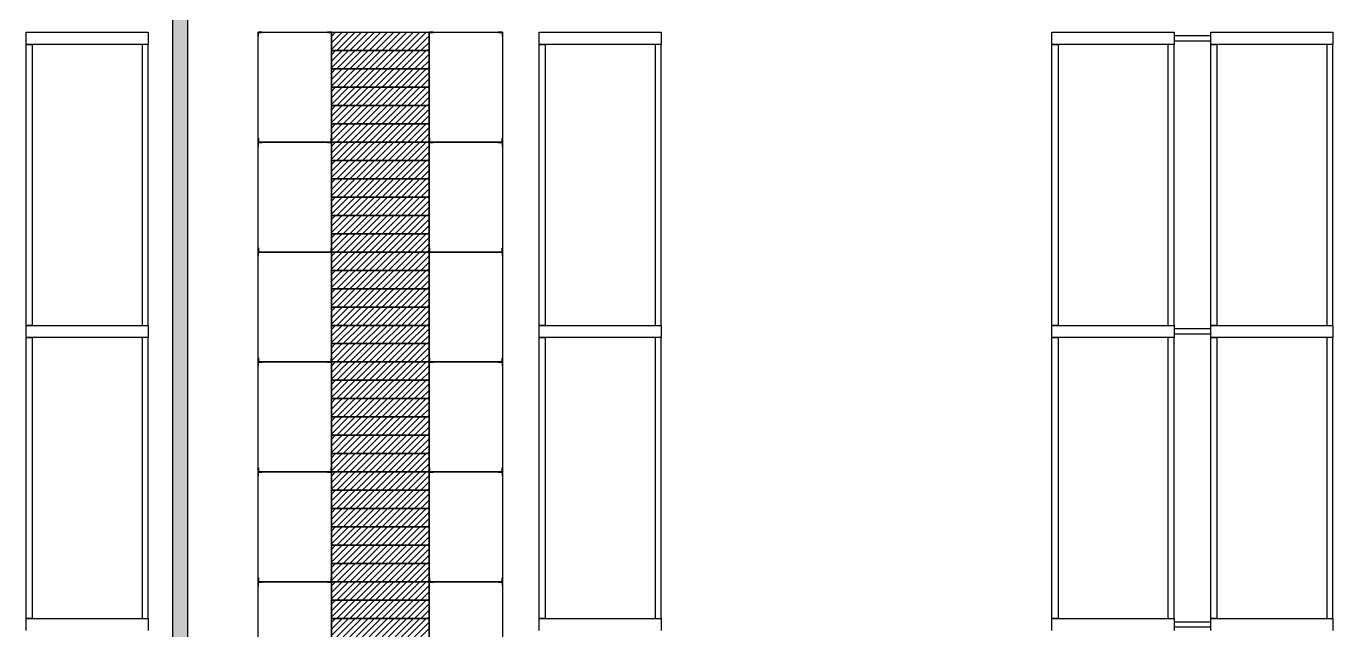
# Model space of a CAD drawing. Header units: millimetres. Extents: x 111.4 to 201.3, y 71.6 to 170.2.
# Drawn here: x 173.66 to 184.36, y 106.83 to 111.77 of the extents above; entities that cross this region are included whole.
import ezdxf

# ---------------------------------------------------------------- set-up
doc = ezdxf.new("R2010")
doc.units = ezdxf.units.MM
doc.layers.add('CIVIL-ARQ', color=8, linetype='Continuous')

msp = doc.modelspace()

# ---------------------------------------------------------------- hatches: boundary and pattern name
at = {"layer": 'CIVIL-ARQ'}
msp.add_hatch(color=256, dxfattribs=at).paths.add_polyline_path([(174.856796, 92.419852), (174.856796, 111.819852), (174.976796, 111.819852), (174.976796, 92.419852)])

# ---------------------------------------------------------------- linework, layer by layer
for p, q in [((174.856796, 92.419852), (174.856796, 111.819852)), ((174.976796, 111.819852), (174.976796, 92.419852)), ((173.656796, 111.619852), (173.656796, 111.719852)), ((173.656796, 111.719852), (174.656796, 111.719852)), ((174.656796, 111.719852), (174.656796, 111.619852)), ((176.156796, 111.569852), (176.156796, 111.719852)), ((176.156796, 111.719852), (176.956796, 111.719852)), ((176.156796, 111.68556), (176.191088, 111.719852)), ((176.156796, 111.632527), (176.244121, 111.719852)), ((176.156796, 111.579494), (176.297154, 111.719852)), ((176.200187, 111.569852), (176.350187, 111.719852)), ((176.25322, 111.569852), (176.40322, 111.719852)), ((176.306253, 111.569852), (176.456253, 111.719852)), ((176.359286, 111.569852), (176.509286, 111.719852)), ((176.412319, 111.569852), (176.562319, 111.719852)), ((176.465352, 111.569852), (176.615352, 111.719852)), ((176.518385, 111.569852), (176.668385, 111.719852)), ((176.571418, 111.569852), (176.721418, 111.719852)), ((176.624451, 111.569852), (176.774451, 111.719852)), ((176.677484, 111.569852), (176.827484, 111.719852)), ((176.730517, 111.569852), (176.880517, 111.719852)), ((176.78355, 111.569852), (176.93355, 111.719852)), ((176.956796, 111.719852), (176.956796, 111.569852)), ((177.856795, 111.619852), (177.856795, 111.719852)), ((177.856795, 111.719852), (178.856795, 111.719852)), ((178.856795, 111.719852), (178.856795, 111.619852)), ((182.056796, 111.619852), (182.056796, 111.719852)), ((182.056796, 111.719852), (183.056796, 111.719852)), ((183.056796, 111.719852), (183.056796, 111.619852)), ((183.356795, 111.619852), (183.356795, 111.719852)), ((183.356795, 111.719852), (184.356795, 111.719852)), ((184.356795, 111.719852), (184.356795, 111.619852)), ((174.656796, 111.619852), (173.656796, 111.619852)), ((173.656796, 109.319852), (173.656796, 111.619852)), ((173.656796, 111.619852), (173.706796, 111.619852)), ((173.706796, 111.619852), (173.706796, 109.319852)), ((174.606796, 111.619852), (174.606796, 109.319852)), ((174.656796, 111.619852), (174.606796, 111.619852)), ((174.656796, 109.319852), (174.656796, 111.619852)), ((176.836583, 111.569852), (176.956796, 111.690065)), ((176.889616, 111.569852), (176.956796, 111.637032)), ((178.856795, 111.619852), (177.856795, 111.619852)), ((177.856795, 109.319852), (177.856795, 111.619852)), ((177.856795, 111.619852), (177.906795, 111.619852)), ((177.906795, 111.619852), (177.906795, 109.319852)), ((178.806795, 111.619852), (178.806795, 109.319852)), ((178.856795, 111.619852), (178.806795, 111.619852)), ((178.856795, 109.319852), (178.856795, 111.619852)), ((183.056796, 111.619852), (182.056796, 111.619852)), ((182.056796, 109.319852), (182.056796, 111.619852)), ((182.056796, 111.619852), (182.106796, 111.619852)), ((182.106796, 111.619852), (182.106796, 109.319852)), ((183.006796, 111.619852), (183.006796, 109.319852)), ((183.056796, 111.619852), (183.006796, 111.619852)), ((183.356796, 111.689852), (183.056796, 111.689852)), ((183.056796, 111.689852), (183.056796, 111.649852)), ((183.056796, 111.649852), (183.356796, 111.649852)), ((183.056796, 109.319852), (183.056796, 111.619852)), ((184.356795, 111.619852), (183.356795, 111.619852)), ((183.356795, 109.319852), (183.356795, 111.619852)), ((183.356795, 111.619852), (183.406795, 111.619852)), ((183.356796, 111.649852), (183.356796, 111.689852)), ((183.406795, 111.619852), (183.406795, 109.319852)), ((184.306795, 111.619852), (184.306795, 109.319852)), ((184.356795, 111.619852), (184.306795, 111.619852)), ((184.356795, 109.319852), (184.356795, 111.619852)), ((176.156796, 111.419852), (176.156796, 111.569852)), ((176.156796, 111.569852), (176.956796, 111.569852)), ((176.156796, 111.53556), (176.191088, 111.569852)), ((176.156796, 111.482527), (176.244121, 111.569852)), ((176.156796, 111.429494), (176.297154, 111.569852)), ((176.956796, 111.569852), (176.156796, 111.569852)), ((176.156796, 111.569852), (176.156796, 111.569852)), ((176.200187, 111.419852), (176.350187, 111.569852)), ((176.25322, 111.419852), (176.40322, 111.569852)), ((176.306253, 111.419852), (176.456253, 111.569852)), ((176.359286, 111.419852), (176.509286, 111.569852)), ((176.412319, 111.419852), (176.562319, 111.569852)), ((176.465352, 111.419852), (176.615352, 111.569852)), ((176.518385, 111.419852), (176.668385, 111.569852)), ((176.571418, 111.419852), (176.721418, 111.569852)), ((176.624451, 111.419852), (176.774451, 111.569852)), ((176.677484, 111.419852), (176.827484, 111.569852)), ((176.730517, 111.419852), (176.880517, 111.569852)), ((176.78355, 111.419852), (176.93355, 111.569852)), ((176.836583, 111.419852), (176.956796, 111.540065)), ((176.942649, 111.569852), (176.956796, 111.583999)), ((176.956796, 111.569852), (176.956796, 111.419852)), ((176.156796, 111.269852), (176.156796, 111.419852)), ((176.156796, 111.419852), (176.956796, 111.419852)), ((176.156796, 111.38556), (176.191088, 111.419852)), ((176.156796, 111.332527), (176.244121, 111.419852)), ((176.156796, 111.279494), (176.297154, 111.419852)), ((176.956796, 111.419852), (176.156796, 111.419852)), ((176.156796, 111.419852), (176.156796, 111.419852)), ((176.200187, 111.269852), (176.350187, 111.419852)), ((176.25322, 111.269852), (176.40322, 111.419852)), ((176.306253, 111.269852), (176.456253, 111.419852)), ((176.359286, 111.269852), (176.509286, 111.419852)), ((176.412319, 111.269852), (176.562319, 111.419852)), ((176.465352, 111.269852), (176.615352, 111.419852)), ((176.518385, 111.269852), (176.668385, 111.419852)), ((176.571418, 111.269852), (176.721418, 111.419852)), ((176.624451, 111.269852), (176.774451, 111.419852)), ((176.677484, 111.269852), (176.827484, 111.419852)), ((176.730517, 111.269852), (176.880517, 111.419852)), ((176.78355, 111.269852), (176.93355, 111.419852)), ((176.836583, 111.269852), (176.956796, 111.390065)), ((176.889616, 111.419852), (176.956796, 111.487032)), ((176.942649, 111.419852), (176.956796, 111.433999)), ((176.956796, 111.419852), (176.956796, 111.269852)), ((176.889616, 111.269852), (176.956796, 111.337032)), ((176.942649, 111.269852), (176.956796, 111.283999)), ((176.156796, 111.119852), (176.156796, 111.269852)), ((176.156796, 111.269852), (176.956796, 111.269852)), ((176.156796, 111.23556), (176.191088, 111.269852)), ((176.156796, 111.182527), (176.244121, 111.269852)), ((176.156796, 111.129494), (176.297154, 111.269852)), ((176.956796, 111.269852), (176.156796, 111.269852)), ((176.156796, 111.269852), (176.156796, 111.269852)), ((176.200187, 111.119852), (176.350187, 111.269852)), ((176.25322, 111.119852), (176.40322, 111.269852)), ((176.306253, 111.119852), (176.456253, 111.269852)), ((176.359286, 111.119852), (176.509286, 111.269852)), ((176.412319, 111.119852), (176.562319, 111.269852)), ((176.465352, 111.119852), (176.615352, 111.269852)), ((176.518385, 111.119852), (176.668385, 111.269852)), ((176.571418, 111.119852), (176.721418, 111.269852)), ((176.624451, 111.119852), (176.774451, 111.269852)), ((176.677484, 111.119852), (176.827484, 111.269852)), ((176.730517, 111.119852), (176.880517, 111.269852)), ((176.78355, 111.119852), (176.93355, 111.269852)), ((176.836583, 111.119852), (176.956796, 111.240065)), ((176.889616, 111.119852), (176.956796, 111.187032)), ((176.956796, 111.269852), (176.956796, 111.119852)), ((176.156796, 110.969852), (176.156796, 111.119852)), ((176.156796, 111.119852), (176.956796, 111.119852)), ((176.156796, 111.08556), (176.191088, 111.119852)), ((176.156796, 111.032527), (176.244121, 111.119852)), ((176.156796, 110.979494), (176.297154, 111.119852)), ((176.956796, 111.119852), (176.156796, 111.119852)), ((176.156796, 111.119852), (176.156796, 111.119852)), ((176.200187, 110.969852), (176.350187, 111.119852)), ((176.25322, 110.969852), (176.40322, 111.119852)), ((176.306253, 110.969852), (176.456253, 111.119852)), ((176.359286, 110.969852), (176.509286, 111.119852)), ((176.412319, 110.969852), (176.562319, 111.119852)), ((176.465352, 110.969852), (176.615352, 111.119852)), ((176.518385, 110.969852), (176.668385, 111.119852)), ((176.571418, 110.969852), (176.721418, 111.119852)), ((176.624451, 110.969852), (176.774451, 111.119852)), ((176.677484, 110.969852), (176.827484, 111.119852)), ((176.730517, 110.969852), (176.880517, 111.119852)), ((176.78355, 110.969852), (176.93355, 111.119852)), ((176.836583, 110.969852), (176.956796, 111.090065)), ((176.942649, 111.119852), (176.956796, 111.133999)), ((176.956796, 111.119852), (176.956796, 110.969852)), ((176.156796, 110.819852), (176.156796, 110.969852)), ((176.156796, 110.969852), (176.956796, 110.969852)), ((176.156796, 110.93556), (176.191088, 110.969852)), ((176.156796, 110.882527), (176.244121, 110.969852)), ((176.156796, 110.829494), (176.297154, 110.969852)), ((176.956796, 110.969852), (176.156796, 110.969852)), ((176.156796, 110.969852), (176.156796, 110.969852)), ((176.200187, 110.819852), (176.350187, 110.969852)), ((176.25322, 110.819852), (176.40322, 110.969852)), ((176.306253, 110.819852), (176.456253, 110.969852)), ((176.359286, 110.819852), (176.509286, 110.969852)), ((176.412319, 110.819852), (176.562319, 110.969852)), ((176.465352, 110.819852), (176.615352, 110.969852)), ((176.518385, 110.819852), (176.668385, 110.969852)), ((176.571418, 110.819852), (176.721418, 110.969852)), ((176.624451, 110.819852), (176.774451, 110.969852)), ((176.677484, 110.819852), (176.827484, 110.969852)), ((176.730517, 110.819852), (176.880517, 110.969852)), ((176.78355, 110.819852), (176.93355, 110.969852)), ((176.889616, 110.969852), (176.956796, 111.037032)), ((176.942649, 110.969852), (176.956796, 110.983999)), ((176.956796, 110.969852), (176.956796, 110.819852)), ((176.836583, 110.819852), (176.956796, 110.940065)), ((176.889616, 110.819852), (176.956796, 110.887032)), ((176.156796, 110.669852), (176.156796, 110.819852)), ((176.156796, 110.819852), (176.956796, 110.819852)), ((176.156796, 110.78556), (176.191088, 110.819852)), ((176.156796, 110.732527), (176.244121, 110.819852)), ((176.156796, 110.679494), (176.297154, 110.819852)), ((176.956796, 110.819852), (176.156796, 110.819852)), ((176.156796, 110.819852), (176.156796, 110.819852)), ((176.200187, 110.669852), (176.350187, 110.819852)), ((176.25322, 110.669852), (176.40322, 110.819852)), ((176.306253, 110.669852), (176.456253, 110.819852)), ((176.359286, 110.669852), (176.509286, 110.819852)), ((176.412319, 110.669852), (176.562319, 110.819852)), ((176.465352, 110.669852), (176.615352, 110.819852)), ((176.518385, 110.669852), (176.668385, 110.819852)), ((176.571418, 110.669852), (176.721418, 110.819852)), ((176.624451, 110.669852), (176.774451, 110.819852)), ((176.677484, 110.669852), (176.827484, 110.819852)), ((176.730517, 110.669852), (176.880517, 110.819852)), ((176.78355, 110.669852), (176.93355, 110.819852)), ((176.836583, 110.669852), (176.956796, 110.790065)), ((176.942649, 110.819852), (176.956796, 110.833999)), ((176.956796, 110.819852), (176.956796, 110.669852)), ((176.156796, 110.519852), (176.156796, 110.669852)), ((176.156796, 110.669852), (176.956796, 110.669852)), ((176.156796, 110.63556), (176.191088, 110.669852)), ((176.156796, 110.582527), (176.244121, 110.669852)), ((176.156796, 110.529494), (176.297154, 110.669852)), ((176.956796, 110.669852), (176.156796, 110.669852)), ((176.156796, 110.669852), (176.156796, 110.669852)), ((176.200187, 110.519852), (176.350187, 110.669852)), ((176.25322, 110.519852), (176.40322, 110.669852)), ((176.306253, 110.519852), (176.456253, 110.669852)), ((176.359286, 110.519852), (176.509286, 110.669852)), ((176.412319, 110.519852), (176.562319, 110.669852)), ((176.465352, 110.519852), (176.615352, 110.669852)), ((176.518385, 110.519852), (176.668385, 110.669852)), ((176.571418, 110.519852), (176.721418, 110.669852)), ((176.624451, 110.519852), (176.774451, 110.669852)), ((176.677484, 110.519852), (176.827484, 110.669852)), ((176.730517, 110.519852), (176.880517, 110.669852)), ((176.78355, 110.519852), (176.93355, 110.669852)), ((176.836583, 110.519852), (176.956796, 110.640065)), ((176.889616, 110.669852), (176.956796, 110.737032)), ((176.942649, 110.669852), (176.956796, 110.683999)), ((176.956796, 110.669852), (176.956796, 110.519852)), ((176.889616, 110.519852), (176.956796, 110.587032)), ((176.942649, 110.519852), (176.956796, 110.533999)), ((176.156796, 110.369852), (176.156796, 110.519852)), ((176.156796, 110.519852), (176.956796, 110.519852)), ((176.156796, 110.48556), (176.191088, 110.519852)), ((176.156796, 110.432527), (176.244121, 110.519852)), ((176.156796, 110.379494), (176.297154, 110.519852)), ((176.956796, 110.519852), (176.156796, 110.519852)), ((176.156796, 110.519852), (176.156796, 110.519852)), ((176.200187, 110.369852), (176.350187, 110.519852)), ((176.25322, 110.369852), (176.40322, 110.519852)), ((176.306253, 110.369852), (176.456253, 110.519852)), ((176.359286, 110.369852), (176.509286, 110.519852)), ((176.412319, 110.369852), (176.562319, 110.519852)), ((176.465352, 110.369852), (176.615352, 110.519852)), ((176.518385, 110.369852), (176.668385, 110.519852)), ((176.571418, 110.369852), (176.721418, 110.519852)), ((176.624451, 110.369852), (176.774451, 110.519852)), ((176.677484, 110.369852), (176.827484, 110.519852)), ((176.730517, 110.369852), (176.880517, 110.519852)), ((176.78355, 110.369852), (176.93355, 110.519852)), ((176.836583, 110.369852), (176.956796, 110.490065)), ((176.889616, 110.369852), (176.956796, 110.437032)), ((176.956796, 110.519852), (176.956796, 110.369852)), ((176.156796, 110.219852), (176.156796, 110.369852)), ((176.156796, 110.369852), (176.956796, 110.369852)), ((176.156796, 110.33556), (176.191088, 110.369852)), ((176.156796, 110.282527), (176.244121, 110.369852)), ((176.156796, 110.229494), (176.297154, 110.369852)), ((176.956796, 110.369852), (176.156796, 110.369852)), ((176.156796, 110.369852), (176.156796, 110.369852)), ((176.200187, 110.219852), (176.350187, 110.369852)), ((176.25322, 110.219852), (176.40322, 110.369852)), ((176.306253, 110.219852), (176.456253, 110.369852)), ((176.359286, 110.219852), (176.509286, 110.369852)), ((176.412319, 110.219852), (176.562319, 110.369852)), ((176.465352, 110.219852), (176.615352, 110.369852)), ((176.518385, 110.219852), (176.668385, 110.369852)), ((176.571418, 110.219852), (176.721418, 110.369852)), ((176.624451, 110.219852), (176.774451, 110.369852)), ((176.677484, 110.219852), (176.827484, 110.369852)), ((176.730517, 110.219852), (176.880517, 110.369852)), ((176.78355, 110.219852), (176.93355, 110.369852)), ((176.836583, 110.219852), (176.956796, 110.340065)), ((176.942649, 110.369852), (176.956796, 110.383999)), ((176.956796, 110.369852), (176.956796, 110.219852)), ((176.156796, 110.069852), (176.156796, 110.219852)), ((176.156796, 110.219852), (176.956796, 110.219852)), ((176.156796, 110.18556), (176.191088, 110.219852)), ((176.156796, 110.132527), (176.244121, 110.219852)), ((176.156796, 110.079494), (176.297154, 110.219852)), ((176.956796, 110.219852), (176.156796, 110.219852)), ((176.156796, 110.219852), (176.156796, 110.219852)), ((176.200187, 110.069852), (176.350187, 110.219852)), ((176.25322, 110.069852), (176.40322, 110.219852)), ((176.306253, 110.069852), (176.456253, 110.219852)), ((176.359286, 110.069852), (176.509286, 110.219852)), ((176.412319, 110.069852), (176.562319, 110.219852)), ((176.465352, 110.069852), (176.615352, 110.219852)), ((176.518385, 110.069852), (176.668385, 110.219852)), ((176.571418, 110.069852), (176.721418, 110.219852)), ((176.624451, 110.069852), (176.774451, 110.219852)), ((176.677484, 110.069852), (176.827484, 110.219852)), ((176.730517, 110.069852), (176.880517, 110.219852)), ((176.78355, 110.069852), (176.93355, 110.219852)), ((176.889616, 110.219852), (176.956796, 110.287032)), ((176.942649, 110.219852), (176.956796, 110.233999)), ((176.956796, 110.219852), (176.956796, 110.069852)), ((176.836583, 110.069852), (176.956796, 110.190065)), ((176.889616, 110.069852), (176.956796, 110.137032)), ((176.156796, 109.919852), (176.156796, 110.069852)), ((176.156796, 110.069852), (176.956796, 110.069852)), ((176.156796, 110.03556), (176.191088, 110.069852)), ((176.156796, 109.982527), (176.244121, 110.069852)), ((176.156796, 109.929494), (176.297154, 110.069852)), ((176.956796, 110.069852), (176.156796, 110.069852)), ((176.156796, 110.069852), (176.156796, 110.069852)), ((176.200187, 109.919852), (176.350187, 110.069852)), ((176.25322, 109.919852), (176.40322, 110.069852)), ((176.306253, 109.919852), (176.456253, 110.069852)), ((176.359286, 109.919852), (176.509286, 110.069852)), ((176.412319, 109.919852), (176.562319, 110.069852)), ((176.465352, 109.919852), (176.615352, 110.069852)), ((176.518385, 109.919852), (176.668385, 110.069852)), ((176.571418, 109.919852), (176.721418, 110.069852)), ((176.624451, 109.919852), (176.774451, 110.069852)), ((176.677484, 109.919852), (176.827484, 110.069852)), ((176.730517, 109.919852), (176.880517, 110.069852)), ((176.78355, 109.919852), (176.93355, 110.069852)), ((176.836583, 109.919852), (176.956796, 110.040065)), ((176.942649, 110.069852), (176.956796, 110.083999)), ((176.956796, 110.069852), (176.956796, 109.919852)), ((176.156796, 109.769852), (176.156796, 109.919852)), ((176.156796, 109.919852), (176.956796, 109.919852)), ((176.156796, 109.88556), (176.191088, 109.919852)), ((176.156796, 109.832527), (176.244121, 109.919852)), ((176.156796, 109.779494), (176.297154, 109.919852)), ((176.956796, 109.919852), (176.156796, 109.919852)), ((176.156796, 109.919852), (176.156796, 109.919852)), ((176.200187, 109.769852), (176.350187, 109.919852)), ((176.25322, 109.769852), (176.40322, 109.919852)), ((176.306253, 109.769852), (176.456253, 109.919852)), ((176.359286, 109.769852), (176.509286, 109.919852)), ((176.412319, 109.769852), (176.562319, 109.919852)), ((176.465352, 109.769852), (176.615352, 109.919852)), ((176.518385, 109.769852), (176.668385, 109.919852)), ((176.571418, 109.769852), (176.721418, 109.919852)), ((176.624451, 109.769852), (176.774451, 109.919852)), ((176.677484, 109.769852), (176.827484, 109.919852)), ((176.730517, 109.769852), (176.880517, 109.919852)), ((176.78355, 109.769852), (176.93355, 109.919852)), ((176.836583, 109.769852), (176.956796, 109.890065)), ((176.889616, 109.919852), (176.956796, 109.987032)), ((176.942649, 109.919852), (176.956796, 109.933999)), ((176.956796, 109.919852), (176.956796, 109.769852)), ((176.889616, 109.769852), (176.956796, 109.837032)), ((176.942649, 109.769852), (176.956796, 109.783999)), ((176.156796, 109.619852), (176.156796, 109.769852)), ((176.156796, 109.769852), (176.956796, 109.769852)), ((176.156796, 109.73556), (176.191088, 109.769852)), ((176.156796, 109.682527), (176.244121, 109.769852)), ((176.156796, 109.629494), (176.297154, 109.769852)), ((176.956796, 109.769852), (176.156796, 109.769852)), ((176.156796, 109.769852), (176.156796, 109.769852)), ((176.200187, 109.619852), (176.350187, 109.769852)), ((176.25322, 109.619852), (176.40322, 109.769852)), ((176.306253, 109.619852), (176.456253, 109.769852)), ((176.359286, 109.619852), (176.509286, 109.769852)), ((176.412319, 109.619852), (176.562319, 109.769852)), ((176.465352, 109.619852), (176.615352, 109.769852)), ((176.518385, 109.619852), (176.668385, 109.769852)), ((176.571418, 109.619852), (176.721418, 109.769852)), ((176.624451, 109.619852), (176.774451, 109.769852)), ((176.677484, 109.619852), (176.827484, 109.769852)), ((176.730517, 109.619852), (176.880517, 109.769852)), ((176.78355, 109.619852), (176.93355, 109.769852)), ((176.836583, 109.619852), (176.956796, 109.740065)), ((176.889616, 109.619852), (176.956796, 109.687032)), ((176.956796, 109.769852), (176.956796, 109.619852)), ((176.156796, 109.469852), (176.156796, 109.619852)), ((176.156796, 109.619852), (176.956796, 109.619852)), ((176.156796, 109.58556), (176.191088, 109.619852)), ((176.156796, 109.532527), (176.244121, 109.619852)), ((176.156796, 109.479494), (176.297154, 109.619852)), ((176.956796, 109.619852), (176.156796, 109.619852)), ((176.156796, 109.619852), (176.156796, 109.619852)), ((176.200187, 109.469852), (176.350187, 109.619852)), ((176.25322, 109.469852), (176.40322, 109.619852)), ((176.306253, 109.469852), (176.456253, 109.619852)), ((176.359286, 109.469852), (176.509286, 109.619852)), ((176.412319, 109.469852), (176.562319, 109.619852)), ((176.465352, 109.469852), (176.615352, 109.619852)), ((176.518385, 109.469852), (176.668385, 109.619852)), ((176.571418, 109.469852), (176.721418, 109.619852)), ((176.624451, 109.469852), (176.774451, 109.619852)), ((176.677484, 109.469852), (176.827484, 109.619852)), ((176.730517, 109.469852), (176.880517, 109.619852)), ((176.78355, 109.469852), (176.93355, 109.619852)), ((176.836583, 109.469852), (176.956796, 109.590065)), ((176.942649, 109.619852), (176.956796, 109.633999)), ((176.956796, 109.619852), (176.956796, 109.469852)), ((176.156796, 109.319852), (176.156796, 109.469852)), ((176.156796, 109.469852), (176.956796, 109.469852)), ((176.156796, 109.43556), (176.191088, 109.469852)), ((176.156796, 109.382527), (176.244121, 109.469852)), ((176.156796, 109.329494), (176.297154, 109.469852)), ((176.956796, 109.469852), (176.156796, 109.469852)), ((176.156796, 109.469852), (176.156796, 109.469852)), ((176.200187, 109.319852), (176.350187, 109.469852)), ((176.25322, 109.319852), (176.40322, 109.469852)), ((176.306253, 109.319852), (176.456253, 109.469852)), ((176.359286, 109.319852), (176.509286, 109.469852)), ((176.412319, 109.319852), (176.562319, 109.469852)), ((176.465352, 109.319852), (176.615352, 109.469852)), ((176.518385, 109.319852), (176.668385, 109.469852)), ((176.571418, 109.319852), (176.721418, 109.469852)), ((176.624451, 109.319852), (176.774451, 109.469852)), ((176.677484, 109.319852), (176.827484, 109.469852)), ((176.730517, 109.319852), (176.880517, 109.469852)), ((176.78355, 109.319852), (176.93355, 109.469852)), ((176.889616, 109.469852), (176.956796, 109.537032)), ((176.942649, 109.469852), (176.956796, 109.483999)), ((176.956796, 109.469852), (176.956796, 109.319852)), ((176.836583, 109.319852), (176.956796, 109.440065)), ((176.889616, 109.319852), (176.956796, 109.387032)), ((173.706796, 109.319852), (173.656796, 109.319852)), ((173.656796, 109.219852), (173.656796, 109.319852)), ((173.656796, 109.319852), (174.656796, 109.319852)), ((174.606796, 109.319852), (174.656796, 109.319852)), ((174.656796, 109.319852), (174.656796, 109.219852)), ((176.156796, 109.169852), (176.156796, 109.319852)), ((176.156796, 109.319852), (176.956796, 109.319852)), ((176.156796, 109.28556), (176.191088, 109.319852)), ((176.156796, 109.232527), (176.244121, 109.319852)), ((176.156796, 109.179494), (176.297154, 109.319852)), ((176.956796, 109.319852), (176.156796, 109.319852)), ((176.156796, 109.319852), (176.156796, 109.319852)), ((176.200187, 109.169852), (176.350187, 109.319852)), ((176.25322, 109.169852), (176.40322, 109.319852)), ((176.306253, 109.169852), (176.456253, 109.319852)), ((176.359286, 109.169852), (176.509286, 109.319852)), ((176.412319, 109.169852), (176.562319, 109.319852)), ((176.465352, 109.169852), (176.615352, 109.319852)), ((176.518385, 109.169852), (176.668385, 109.319852)), ((176.571418, 109.169852), (176.721418, 109.319852)), ((176.624451, 109.169852), (176.774451, 109.319852)), ((176.677484, 109.169852), (176.827484, 109.319852)), ((176.730517, 109.169852), (176.880517, 109.319852)), ((176.78355, 109.169852), (176.93355, 109.319852)), ((176.836583, 109.169852), (176.956796, 109.290065)), ((176.942649, 109.319852), (176.956796, 109.333999)), ((176.956796, 109.319852), (176.956796, 109.169852)), ((177.906795, 109.319852), (177.856795, 109.319852)), ((177.856795, 109.219852), (177.856795, 109.319852)), ((177.856795, 109.319852), (178.856795, 109.319852)), ((178.806795, 109.319852), (178.856795, 109.319852)), ((178.856795, 109.319852), (178.856795, 109.219852)), ((182.106796, 109.319852), (182.056796, 109.319852)), ((182.056796, 109.219852), (182.056796, 109.319852)), ((182.056796, 109.319852), (183.056796, 109.319852)), ((183.006796, 109.319852), (183.056796, 109.319852)), ((183.056796, 109.319852), (183.056796, 109.219852)), ((183.356796, 109.289852), (183.056796, 109.289852)), ((183.056796, 109.289852), (183.056796, 109.249852)), ((183.056796, 109.249852), (183.356796, 109.249852)), ((183.406795, 109.319852), (183.356795, 109.319852)), ((183.356795, 109.219852), (183.356795, 109.319852)), ((183.356795, 109.319852), (184.356795, 109.319852)), ((183.356796, 109.249852), (183.356796, 109.289852)), ((184.306795, 109.319852), (184.356795, 109.319852)), ((184.356795, 109.319852), (184.356795, 109.219852)), ((174.656796, 109.219852), (173.656796, 109.219852)), ((173.656796, 106.919852), (173.656796, 109.219852)), ((173.656796, 109.219852), (173.706796, 109.219852)), ((173.706796, 109.219852), (173.706796, 106.919852)), ((174.606796, 109.219852), (174.606796, 106.919852)), ((174.656796, 109.219852), (174.606796, 109.219852)), ((174.656796, 106.919852), (174.656796, 109.219852)), ((176.156796, 109.019852), (176.156796, 109.169852)), ((176.156796, 109.169852), (176.956796, 109.169852)), ((176.156796, 109.13556), (176.191088, 109.169852)), ((176.156796, 109.082527), (176.244121, 109.169852)), ((176.156796, 109.029494), (176.297154, 109.169852)), ((176.956796, 109.169852), (176.156796, 109.169852)), ((176.156796, 109.169852), (176.156796, 109.169852)), ((176.200187, 109.019852), (176.350187, 109.169852)), ((176.25322, 109.019852), (176.40322, 109.169852)), ((176.306253, 109.019852), (176.456253, 109.169852)), ((176.359286, 109.019852), (176.509286, 109.169852)), ((176.412319, 109.019852), (176.562319, 109.169852)), ((176.465352, 109.019852), (176.615352, 109.169852)), ((176.518385, 109.019852), (176.668385, 109.169852)), ((176.571418, 109.019852), (176.721418, 109.169852)), ((176.624451, 109.019852), (176.774451, 109.169852)), ((176.677484, 109.019852), (176.827484, 109.169852)), ((176.730517, 109.019852), (176.880517, 109.169852)), ((176.78355, 109.019852), (176.93355, 109.169852)), ((176.836583, 109.019852), (176.956796, 109.140065)), ((176.889616, 109.169852), (176.956796, 109.237032)), ((176.942649, 109.169852), (176.956796, 109.183999)), ((176.956796, 109.169852), (176.956796, 109.019852)), ((178.856795, 109.219852), (177.856795, 109.219852)), ((177.856795, 106.919852), (177.856795, 109.219852)), ((177.856795, 109.219852), (177.906795, 109.219852)), ((177.906795, 109.219852), (177.906795, 106.919852)), ((178.806795, 109.219852), (178.806795, 106.919852)), ((178.856795, 109.219852), (178.806795, 109.219852)), ((178.856795, 106.919852), (178.856795, 109.219852)), ((183.056796, 109.219852), (182.056796, 109.219852)), ((182.056796, 106.919852), (182.056796, 109.219852)), ((182.056796, 109.219852), (182.106796, 109.219852)), ((182.106796, 109.219852), (182.106796, 106.919852)), ((183.006796, 109.219852), (183.006796, 106.919852)), ((183.056796, 109.219852), (183.006796, 109.219852)), ((183.056796, 106.919852), (183.056796, 109.219852)), ((184.356795, 109.219852), (183.356795, 109.219852)), ((183.356795, 106.919852), (183.356795, 109.219852)), ((183.356795, 109.219852), (183.406795, 109.219852)), ((183.406795, 109.219852), (183.406795, 106.919852)), ((184.306795, 109.219852), (184.306795, 106.919852)), ((184.356795, 109.219852), (184.306795, 109.219852)), ((184.356795, 106.919852), (184.356795, 109.219852)), ((176.889616, 109.019852), (176.956796, 109.087032)), ((176.942649, 109.019852), (176.956796, 109.033999)), ((176.156796, 108.869852), (176.156796, 109.019852)), ((176.156796, 109.019852), (176.956796, 109.019852)), ((176.156796, 108.98556), (176.191088, 109.019852)), ((176.156796, 108.932527), (176.244121, 109.019852)), ((176.156796, 108.879494), (176.297154, 109.019852)), ((176.956796, 109.019852), (176.156796, 109.019852)), ((176.156796, 109.019852), (176.156796, 109.019852)), ((176.200187, 108.869852), (176.350187, 109.019852)), ((176.25322, 108.869852), (176.40322, 109.019852)), ((176.306253, 108.869852), (176.456253, 109.019852)), ((176.359286, 108.869852), (176.509286, 109.019852)), ((176.412319, 108.869852), (176.562319, 109.019852)), ((176.465352, 108.869852), (176.615352, 109.019852)), ((176.518385, 108.869852), (176.668385, 109.019852)), ((176.571418, 108.869852), (176.721418, 109.019852)), ((176.624451, 108.869852), (176.774451, 109.019852)), ((176.677484, 108.869852), (176.827484, 109.019852)), ((176.730517, 108.869852), (176.880517, 109.019852)), ((176.78355, 108.869852), (176.93355, 109.019852)), ((176.836583, 108.869852), (176.956796, 108.990065)), ((176.889616, 108.869852), (176.956796, 108.937032)), ((176.956796, 109.019852), (176.956796, 108.869852)), ((176.156796, 108.719852), (176.156796, 108.869852)), ((176.156796, 108.869852), (176.956796, 108.869852)), ((176.156796, 108.83556), (176.191088, 108.869852)), ((176.156796, 108.782527), (176.244121, 108.869852)), ((176.156796, 108.729494), (176.297154, 108.869852)), ((176.956796, 108.869852), (176.156796, 108.869852)), ((176.156796, 108.869852), (176.156796, 108.869852)), ((176.200187, 108.719852), (176.350187, 108.869852)), ((176.25322, 108.719852), (176.40322, 108.869852)), ((176.306253, 108.719852), (176.456253, 108.869852)), ((176.359286, 108.719852), (176.509286, 108.869852)), ((176.412319, 108.719852), (176.562319, 108.869852)), ((176.465352, 108.719852), (176.615352, 108.869852)), ((176.518385, 108.719852), (176.668385, 108.869852)), ((176.571418, 108.719852), (176.721418, 108.869852)), ((176.624451, 108.719852), (176.774451, 108.869852)), ((176.677484, 108.719852), (176.827484, 108.869852)), ((176.730517, 108.719852), (176.880517, 108.869852)), ((176.78355, 108.719852), (176.93355, 108.869852)), ((176.836583, 108.719852), (176.956796, 108.840065)), ((176.942649, 108.869852), (176.956796, 108.883999)), ((176.956796, 108.869852), (176.956796, 108.719852)), ((176.156796, 108.569852), (176.156796, 108.719852)), ((176.156796, 108.719852), (176.956796, 108.719852)), ((176.156796, 108.68556), (176.191088, 108.719852)), ((176.156796, 108.632527), (176.244121, 108.719852)), ((176.156796, 108.579494), (176.297154, 108.719852)), ((176.956796, 108.719852), (176.156796, 108.719852)), ((176.156796, 108.719852), (176.156796, 108.719852)), ((176.200187, 108.569852), (176.350187, 108.719852)), ((176.25322, 108.569852), (176.40322, 108.719852)), ((176.306253, 108.569852), (176.456253, 108.719852)), ((176.359286, 108.569852), (176.509286, 108.719852)), ((176.412319, 108.569852), (176.562319, 108.719852)), ((176.465352, 108.569852), (176.615352, 108.719852)), ((176.518385, 108.569852), (176.668385, 108.719852)), ((176.571418, 108.569852), (176.721418, 108.719852)), ((176.624451, 108.569852), (176.774451, 108.719852)), ((176.677484, 108.569852), (176.827484, 108.719852)), ((176.730517, 108.569852), (176.880517, 108.719852)), ((176.78355, 108.569852), (176.93355, 108.719852)), ((176.889616, 108.719852), (176.956796, 108.787032)), ((176.942649, 108.719852), (176.956796, 108.733999)), ((176.956796, 108.719852), (176.956796, 108.569852)), ((176.836583, 108.569852), (176.956796, 108.690065)), ((176.889616, 108.569852), (176.956796, 108.637032)), ((176.156796, 108.419852), (176.156796, 108.569852)), ((176.156796, 108.569852), (176.956796, 108.569852)), ((176.156796, 108.53556), (176.191088, 108.569852)), ((176.156796, 108.482527), (176.244121, 108.569852)), ((176.156796, 108.429494), (176.297154, 108.569852)), ((176.956796, 108.569852), (176.156796, 108.569852)), ((176.156796, 108.569852), (176.156796, 108.569852)), ((176.200187, 108.419852), (176.350187, 108.569852)), ((176.25322, 108.419852), (176.40322, 108.569852)), ((176.306253, 108.419852), (176.456253, 108.569852)), ((176.359286, 108.419852), (176.509286, 108.569852)), ((176.412319, 108.419852), (176.562319, 108.569852)), ((176.465352, 108.419852), (176.615352, 108.569852)), ((176.518385, 108.419852), (176.668385, 108.569852)), ((176.571418, 108.419852), (176.721418, 108.569852)), ((176.624451, 108.419852), (176.774451, 108.569852)), ((176.677484, 108.419852), (176.827484, 108.569852)), ((176.730517, 108.419852), (176.880517, 108.569852)), ((176.78355, 108.419852), (176.93355, 108.569852)), ((176.836583, 108.419852), (176.956796, 108.540065)), ((176.942649, 108.569852), (176.956796, 108.583999)), ((176.956796, 108.569852), (176.956796, 108.419852)), ((176.156796, 108.269852), (176.156796, 108.419852)), ((176.156796, 108.419852), (176.956796, 108.419852)), ((176.156796, 108.38556), (176.191088, 108.419852)), ((176.156796, 108.332527), (176.244121, 108.419852)), ((176.156796, 108.279494), (176.297154, 108.419852)), ((176.956796, 108.419852), (176.156796, 108.419852)), ((176.156796, 108.419852), (176.156796, 108.419852)), ((176.200187, 108.269852), (176.350187, 108.419852)), ((176.25322, 108.269852), (176.40322, 108.419852)), ((176.306253, 108.269852), (176.456253, 108.419852)), ((176.359286, 108.269852), (176.509286, 108.419852)), ((176.412319, 108.269852), (176.562319, 108.419852)), ((176.465352, 108.269852), (176.615352, 108.419852)), ((176.518385, 108.269852), (176.668385, 108.419852)), ((176.571418, 108.269852), (176.721418, 108.419852)), ((176.624451, 108.269852), (176.774451, 108.419852)), ((176.677484, 108.269852), (176.827484, 108.419852)), ((176.730517, 108.269852), (176.880517, 108.419852)), ((176.78355, 108.269852), (176.93355, 108.419852)), ((176.889616, 108.419852), (176.956796, 108.487032)), ((176.942649, 108.419852), (176.956796, 108.433999)), ((176.956796, 108.419852), (176.956796, 108.269852)), ((176.836583, 108.269852), (176.956796, 108.390065)), ((176.889616, 108.269852), (176.956796, 108.337032)), ((176.942649, 108.269852), (176.956796, 108.283999)), ((176.156796, 108.119852), (176.156796, 108.269852)), ((176.156796, 108.269852), (176.956796, 108.269852)), ((176.156796, 108.23556), (176.191088, 108.269852)), ((176.156796, 108.182527), (176.244121, 108.269852)), ((176.156796, 108.129494), (176.297154, 108.269852)), ((176.956796, 108.269852), (176.156796, 108.269852)), ((176.156796, 108.269852), (176.156796, 108.269852)), ((176.200187, 108.119852), (176.350187, 108.269852)), ((176.25322, 108.119852), (176.40322, 108.269852)), ((176.306253, 108.119852), (176.456253, 108.269852)), ((176.359286, 108.119852), (176.509286, 108.269852)), ((176.412319, 108.119852), (176.562319, 108.269852)), ((176.465352, 108.119852), (176.615352, 108.269852)), ((176.518385, 108.119852), (176.668385, 108.269852)), ((176.571418, 108.119852), (176.721418, 108.269852)), ((176.624451, 108.119852), (176.774451, 108.269852)), ((176.677484, 108.119852), (176.827484, 108.269852)), ((176.730517, 108.119852), (176.880517, 108.269852)), ((176.78355, 108.119852), (176.93355, 108.269852)), ((176.836583, 108.119852), (176.956796, 108.240065)), ((176.889616, 108.119852), (176.956796, 108.187032)), ((176.956796, 108.269852), (176.956796, 108.119852)), ((176.956796, 108.119852), (176.156796, 108.119852)), ((176.156796, 108.119852), (176.156796, 108.119852)), ((176.156796, 107.969852), (176.156796, 108.119852)), ((176.156796, 108.119852), (176.956796, 108.119852)), ((176.156796, 108.08556), (176.191088, 108.119852)), ((176.156796, 108.032527), (176.244121, 108.119852)), ((176.156796, 107.979494), (176.297154, 108.119852)), ((176.200187, 107.969852), (176.350187, 108.119852)), ((176.25322, 107.969852), (176.40322, 108.119852)), ((176.306253, 107.969852), (176.456253, 108.119852)), ((176.359286, 107.969852), (176.509286, 108.119852)), ((176.412319, 107.969852), (176.562319, 108.119852)), ((176.465352, 107.969852), (176.615352, 108.119852)), ((176.518385, 107.969852), (176.668385, 108.119852)), ((176.571418, 107.969852), (176.721418, 108.119852)), ((176.624451, 107.969852), (176.774451, 108.119852)), ((176.677484, 107.969852), (176.827484, 108.119852)), ((176.730517, 107.969852), (176.880517, 108.119852)), ((176.78355, 107.969852), (176.93355, 108.119852)), ((176.836583, 107.969852), (176.956796, 108.090065)), ((176.942649, 108.119852), (176.956796, 108.133999)), ((176.956796, 108.119852), (176.956796, 107.969852)), ((176.156796, 107.819852), (176.156796, 107.969852)), ((176.156796, 107.969852), (176.956796, 107.969852)), ((176.156796, 107.93556), (176.191088, 107.969852)), ((176.156796, 107.882527), (176.244121, 107.969852)), ((176.156796, 107.829494), (176.297154, 107.969852)), ((176.956796, 107.969852), (176.156796, 107.969852)), ((176.156796, 107.969852), (176.156796, 107.969852)), ((176.200187, 107.819852), (176.350187, 107.969852)), ((176.25322, 107.819852), (176.40322, 107.969852)), ((176.306253, 107.819852), (176.456253, 107.969852)), ((176.359286, 107.819852), (176.509286, 107.969852)), ((176.412319, 107.819852), (176.562319, 107.969852)), ((176.465352, 107.819852), (176.615352, 107.969852)), ((176.518385, 107.819852), (176.668385, 107.969852)), ((176.571418, 107.819852), (176.721418, 107.969852)), ((176.624451, 107.819852), (176.774451, 107.969852)), ((176.677484, 107.819852), (176.827484, 107.969852)), ((176.730517, 107.819852), (176.880517, 107.969852)), ((176.78355, 107.819852), (176.93355, 107.969852)), ((176.889616, 107.969852), (176.956796, 108.037032)), ((176.942649, 107.969852), (176.956796, 107.983999)), ((176.956796, 107.969852), (176.956796, 107.819852)), ((176.836583, 107.819852), (176.956796, 107.940065)), ((176.889616, 107.819852), (176.956796, 107.887032)), ((176.156796, 107.669852), (176.156796, 107.819852)), ((176.156796, 107.819852), (176.956796, 107.819852)), ((176.156796, 107.78556), (176.191088, 107.819852)), ((176.156796, 107.732527), (176.244121, 107.819852)), ((176.156796, 107.679494), (176.297154, 107.819852)), ((176.956796, 107.819852), (176.156796, 107.819852)), ((176.156796, 107.819852), (176.156796, 107.819852)), ((176.200187, 107.669852), (176.350187, 107.819852)), ((176.25322, 107.669852), (176.40322, 107.819852)), ((176.306253, 107.669852), (176.456253, 107.819852)), ((176.359286, 107.669852), (176.509286, 107.819852)), ((176.412319, 107.669852), (176.562319, 107.819852)), ((176.465352, 107.669852), (176.615352, 107.819852)), ((176.518385, 107.669852), (176.668385, 107.819852)), ((176.571418, 107.669852), (176.721418, 107.819852)), ((176.624451, 107.669852), (176.774451, 107.819852)), ((176.677484, 107.669852), (176.827484, 107.819852)), ((176.730517, 107.669852), (176.880517, 107.819852)), ((176.78355, 107.669852), (176.93355, 107.819852)), ((176.836583, 107.669852), (176.956796, 107.790065)), ((176.942649, 107.819852), (176.956796, 107.833999)), ((176.956796, 107.819852), (176.956796, 107.669852)), ((176.156796, 107.519852), (176.156796, 107.669852)), ((176.156796, 107.669852), (176.956796, 107.669852)), ((176.156796, 107.63556), (176.191088, 107.669852)), ((176.156796, 107.582527), (176.244121, 107.669852)), ((176.156796, 107.529494), (176.297154, 107.669852)), ((176.956796, 107.669852), (176.156796, 107.669852)), ((176.156796, 107.669852), (176.156796, 107.669852)), ((176.200187, 107.519852), (176.350187, 107.669852)), ((176.25322, 107.519852), (176.40322, 107.669852)), ((176.306253, 107.519852), (176.456253, 107.669852)), ((176.359286, 107.519852), (176.509286, 107.669852)), ((176.412319, 107.519852), (176.562319, 107.669852)), ((176.465352, 107.519852), (176.615352, 107.669852)), ((176.518385, 107.519852), (176.668385, 107.669852)), ((176.571418, 107.519852), (176.721418, 107.669852)), ((176.624451, 107.519852), (176.774451, 107.669852)), ((176.677484, 107.519852), (176.827484, 107.669852)), ((176.730517, 107.519852), (176.880517, 107.669852)), ((176.78355, 107.519852), (176.93355, 107.669852)), ((176.889616, 107.669852), (176.956796, 107.737032)), ((176.942649, 107.669852), (176.956796, 107.683999)), ((176.956796, 107.669852), (176.956796, 107.519852)), ((176.836583, 107.519852), (176.956796, 107.640065)), ((176.889616, 107.519852), (176.956796, 107.587032)), ((176.156796, 107.369852), (176.156796, 107.519852)), ((176.156796, 107.519852), (176.956796, 107.519852)), ((176.156796, 107.48556), (176.191088, 107.519852)), ((176.156796, 107.432527), (176.244121, 107.519852)), ((176.156796, 107.379494), (176.297154, 107.519852)), ((176.956796, 107.519852), (176.156796, 107.519852)), ((176.156796, 107.519852), (176.156796, 107.519852)), ((176.200187, 107.369852), (176.350187, 107.519852)), ((176.25322, 107.369852), (176.40322, 107.519852)), ((176.306253, 107.369852), (176.456253, 107.519852)), ((176.359286, 107.369852), (176.509286, 107.519852)), ((176.412319, 107.369852), (176.562319, 107.519852)), ((176.465352, 107.369852), (176.615352, 107.519852)), ((176.518385, 107.369852), (176.668385, 107.519852)), ((176.571418, 107.369852), (176.721418, 107.519852)), ((176.624451, 107.369852), (176.774451, 107.519852)), ((176.677484, 107.369852), (176.827484, 107.519852)), ((176.730517, 107.369852), (176.880517, 107.519852)), ((176.78355, 107.369852), (176.93355, 107.519852)), ((176.836583, 107.369852), (176.956796, 107.490065)), ((176.889616, 107.369852), (176.956796, 107.437032)), ((176.942649, 107.519852), (176.956796, 107.533999)), ((176.956796, 107.519852), (176.956796, 107.369852)), ((176.156796, 107.219852), (176.156796, 107.369852)), ((176.156796, 107.369852), (176.956796, 107.369852)), ((176.156796, 107.33556), (176.191088, 107.369852)), ((176.156796, 107.282527), (176.244121, 107.369852)), ((176.156796, 107.229494), (176.297154, 107.369852)), ((176.956796, 107.369852), (176.156796, 107.369852)), ((176.156796, 107.369852), (176.156796, 107.369852)), ((176.200187, 107.219852), (176.350187, 107.369852)), ((176.25322, 107.219852), (176.40322, 107.369852)), ((176.306253, 107.219852), (176.456253, 107.369852)), ((176.359286, 107.219852), (176.509286, 107.369852)), ((176.412319, 107.219852), (176.562319, 107.369852)), ((176.465352, 107.219852), (176.615352, 107.369852)), ((176.518385, 107.219852), (176.668385, 107.369852)), ((176.571418, 107.219852), (176.721418, 107.369852)), ((176.624451, 107.219852), (176.774451, 107.369852)), ((176.677484, 107.219852), (176.827484, 107.369852)), ((176.730517, 107.219852), (176.880517, 107.369852)), ((176.78355, 107.219852), (176.93355, 107.369852)), ((176.836583, 107.219852), (176.956796, 107.340065)), ((176.942649, 107.369852), (176.956796, 107.383999)), ((176.956796, 107.369852), (176.956796, 107.219852)), ((176.956796, 107.219852), (176.156796, 107.219852)), ((176.156796, 107.219852), (176.156796, 107.219852)), ((176.156796, 107.069852), (176.156796, 107.219852)), ((176.156796, 107.219852), (176.956796, 107.219852)), ((176.156796, 107.18556), (176.191088, 107.219852)), ((176.156796, 107.132527), (176.244121, 107.219852)), ((176.156796, 107.079494), (176.297154, 107.219852)), ((176.200187, 107.069852), (176.350187, 107.219852)), ((176.25322, 107.069852), (176.40322, 107.219852)), ((176.306253, 107.069852), (176.456253, 107.219852)), ((176.359286, 107.069852), (176.509286, 107.219852)), ((176.412319, 107.069852), (176.562319, 107.219852)), ((176.465352, 107.069852), (176.615352, 107.219852)), ((176.518385, 107.069852), (176.668385, 107.219852)), ((176.571418, 107.069852), (176.721418, 107.219852)), ((176.624451, 107.069852), (176.774451, 107.219852)), ((176.677484, 107.069852), (176.827484, 107.219852)), ((176.730517, 107.069852), (176.880517, 107.219852)), ((176.78355, 107.069852), (176.93355, 107.219852)), ((176.889616, 107.219852), (176.956796, 107.287032)), ((176.942649, 107.219852), (176.956796, 107.233999)), ((176.956796, 107.219852), (176.956796, 107.069852)), ((176.836583, 107.069852), (176.956796, 107.190065)), ((176.889616, 107.069852), (176.956796, 107.137032)), ((176.156796, 106.919852), (176.156796, 107.069852)), ((176.156796, 107.069852), (176.956796, 107.069852)), ((176.156796, 107.03556), (176.191088, 107.069852)), ((176.156796, 106.982527), (176.244121, 107.069852)), ((176.156796, 106.929494), (176.297154, 107.069852)), ((176.956796, 107.069852), (176.156796, 107.069852)), ((176.156796, 107.069852), (176.156796, 107.069852)), ((176.200187, 106.919852), (176.350187, 107.069852)), ((176.25322, 106.919852), (176.40322, 107.069852)), ((176.306253, 106.919852), (176.456253, 107.069852)), ((176.359286, 106.919852), (176.509286, 107.069852)), ((176.412319, 106.919852), (176.562319, 107.069852)), ((176.465352, 106.919852), (176.615352, 107.069852)), ((176.518385, 106.919852), (176.668385, 107.069852)), ((176.571418, 106.919852), (176.721418, 107.069852)), ((176.624451, 106.919852), (176.774451, 107.069852)), ((176.677484, 106.919852), (176.827484, 107.069852)), ((176.730517, 106.919852), (176.880517, 107.069852)), ((176.78355, 106.919852), (176.93355, 107.069852)), ((176.836583, 106.919852), (176.956796, 107.040065)), ((176.942649, 107.069852), (176.956796, 107.083999)), ((176.956796, 107.069852), (176.956796, 106.919852)), ((173.706796, 106.919852), (173.656796, 106.919852)), ((173.656796, 106.819852), (173.656796, 106.919852)), ((173.656796, 106.919852), (174.656796, 106.919852)), ((174.606796, 106.919852), (174.656796, 106.919852)), ((174.656796, 106.919852), (174.656796, 106.819852)), ((176.156796, 106.769852), (176.156796, 106.919852)), ((176.156796, 106.919852), (176.956796, 106.919852)), ((176.156796, 106.88556), (176.191088, 106.919852)), ((176.156796, 106.832527), (176.244121, 106.919852)), ((176.156796, 106.779494), (176.297154, 106.919852)), ((176.956796, 106.919852), (176.156796, 106.919852)), ((176.156796, 106.919852), (176.156796, 106.919852)), ((176.200187, 106.769852), (176.350187, 106.919852)), ((176.25322, 106.769852), (176.40322, 106.919852)), ((176.306253, 106.769852), (176.456253, 106.919852)), ((176.359286, 106.769852), (176.509286, 106.919852)), ((176.412319, 106.769852), (176.562319, 106.919852)), ((176.465352, 106.769852), (176.615352, 106.919852)), ((176.518385, 106.769852), (176.668385, 106.919852)), ((176.571418, 106.769852), (176.721418, 106.919852)), ((176.624451, 106.769852), (176.774451, 106.919852)), ((176.677484, 106.769852), (176.827484, 106.919852)), ((176.730517, 106.769852), (176.880517, 106.919852)), ((176.78355, 106.769852), (176.93355, 106.919852)), ((176.889616, 106.919852), (176.956796, 106.987032)), ((176.942649, 106.919852), (176.956796, 106.933999)), ((176.956796, 106.919852), (176.956796, 106.769852)), ((177.906795, 106.919852), (177.856795, 106.919852)), ((177.856795, 106.819852), (177.856795, 106.919852)), ((177.856795, 106.919852), (178.856795, 106.919852)), ((178.806795, 106.919852), (178.856795, 106.919852)), ((178.856795, 106.919852), (178.856795, 106.819852)), ((182.106796, 106.919852), (182.056796, 106.919852)), ((182.056796, 106.819852), (182.056796, 106.919852)), ((182.056796, 106.919852), (183.056796, 106.919852)), ((183.006796, 106.919852), (183.056796, 106.919852)), ((183.056796, 106.919852), (183.056796, 106.819852)), ((183.406795, 106.919852), (183.356795, 106.919852)), ((183.356795, 106.819852), (183.356795, 106.919852)), ((183.356795, 106.919852), (184.356795, 106.919852)), ((184.306795, 106.919852), (184.356795, 106.919852)), ((184.356795, 106.919852), (184.356795, 106.819852)), ((176.836583, 106.769852), (176.956796, 106.890065)), ((176.889616, 106.769852), (176.956796, 106.837032)), ((183.356796, 106.889852), (183.056796, 106.889852)), ((183.056796, 106.889852), (183.056796, 106.849852)), ((183.056796, 106.849852), (183.356796, 106.849852)), ((183.356796, 106.849852), (183.356796, 106.889852))]:
    msp.add_line(p, q, dxfattribs=at)
for points in [[(176.156796, 111.719852), (176.156796, 110.819852), (175.556796, 110.819852), (175.556796, 111.719852), (176.156796, 111.719852)], [(175.556796, 111.719852), (175.556796, 111.686352), (175.558796, 111.686352), (175.558796, 111.717852), (175.589296, 111.717852), (175.589296, 111.719852), (175.556796, 111.719852)], [(176.156796, 111.719852), (176.123296, 111.719852), (176.123296, 111.717852), (176.154796, 111.717852), (176.154796, 111.687352), (176.156796, 111.687352), (176.156796, 111.719852)], [(177.556796, 111.719852), (177.556796, 110.819852), (176.956796, 110.819852), (176.956796, 111.719852), (177.556796, 111.719852)], [(176.956796, 111.719852), (176.956796, 111.686352), (176.958796, 111.686352), (176.958796, 111.717852), (176.989296, 111.717852), (176.989296, 111.719852), (176.956796, 111.719852)], [(177.556796, 111.719852), (177.523296, 111.719852), (177.523296, 111.717852), (177.554796, 111.717852), (177.554796, 111.687352), (177.556796, 111.687352), (177.556796, 111.719852)], [(175.556796, 110.819852), (175.556796, 110.853352), (175.558796, 110.853352), (175.558796, 110.821852), (175.589296, 110.821852), (175.589296, 110.819852), (175.556796, 110.819852)], [(176.156796, 110.819852), (176.123296, 110.819852), (176.123296, 110.821852), (176.154796, 110.821852), (176.154796, 110.852352), (176.156796, 110.852352), (176.156796, 110.819852)], [(176.956796, 110.819852), (176.956796, 110.853352), (176.958796, 110.853352), (176.958796, 110.821852), (176.989296, 110.821852), (176.989296, 110.819852), (176.956796, 110.819852)], [(177.556796, 110.819852), (177.523296, 110.819852), (177.523296, 110.821852), (177.554796, 110.821852), (177.554796, 110.852352), (177.556796, 110.852352), (177.556796, 110.819852)], [(176.156796, 110.819852), (176.156796, 109.919852), (175.556796, 109.919852), (175.556796, 110.819852), (176.156796, 110.819852)], [(175.556796, 110.819852), (175.556796, 110.786352), (175.558796, 110.786352), (175.558796, 110.817852), (175.589296, 110.817852), (175.589296, 110.819852), (175.556796, 110.819852)], [(176.156796, 110.819852), (176.123296, 110.819852), (176.123296, 110.817852), (176.154796, 110.817852), (176.154796, 110.787352), (176.156796, 110.787352), (176.156796, 110.819852)], [(177.556796, 110.819852), (177.556796, 109.919852), (176.956796, 109.919852), (176.956796, 110.819852), (177.556796, 110.819852)], [(176.956796, 110.819852), (176.956796, 110.786352), (176.958796, 110.786352), (176.958796, 110.817852), (176.989296, 110.817852), (176.989296, 110.819852), (176.956796, 110.819852)], [(177.556796, 110.819852), (177.523296, 110.819852), (177.523296, 110.817852), (177.554796, 110.817852), (177.554796, 110.787352), (177.556796, 110.787352), (177.556796, 110.819852)], [(175.556796, 109.919852), (175.556796, 109.953352), (175.558796, 109.953352), (175.558796, 109.921852), (175.589296, 109.921852), (175.589296, 109.919852), (175.556796, 109.919852)], [(176.156796, 109.919852), (176.156796, 109.019852), (175.556796, 109.019852), (175.556796, 109.919852), (176.156796, 109.919852)], [(175.556796, 109.919852), (175.556796, 109.886352), (175.558796, 109.886352), (175.558796, 109.917852), (175.589296, 109.917852), (175.589296, 109.919852), (175.556796, 109.919852)], [(176.156796, 109.919852), (176.123296, 109.919852), (176.123296, 109.921852), (176.154796, 109.921852), (176.154796, 109.952352), (176.156796, 109.952352), (176.156796, 109.919852)], [(176.156796, 109.919852), (176.123296, 109.919852), (176.123296, 109.917852), (176.154796, 109.917852), (176.154796, 109.887352), (176.156796, 109.887352), (176.156796, 109.919852)], [(176.956796, 109.919852), (176.956796, 109.953352), (176.958796, 109.953352), (176.958796, 109.921852), (176.989296, 109.921852), (176.989296, 109.919852), (176.956796, 109.919852)], [(177.556796, 109.919852), (177.556796, 109.019852), (176.956796, 109.019852), (176.956796, 109.919852), (177.556796, 109.919852)], [(176.956796, 109.919852), (176.956796, 109.886352), (176.958796, 109.886352), (176.958796, 109.917852), (176.989296, 109.917852), (176.989296, 109.919852), (176.956796, 109.919852)], [(177.556796, 109.919852), (177.523296, 109.919852), (177.523296, 109.921852), (177.554796, 109.921852), (177.554796, 109.952352), (177.556796, 109.952352), (177.556796, 109.919852)], [(177.556796, 109.919852), (177.523296, 109.919852), (177.523296, 109.917852), (177.554796, 109.917852), (177.554796, 109.887352), (177.556796, 109.887352), (177.556796, 109.919852)], [(175.556796, 109.019852), (175.556796, 109.053352), (175.558796, 109.053352), (175.558796, 109.021852), (175.589296, 109.021852), (175.589296, 109.019852), (175.556796, 109.019852)], [(176.156796, 109.019852), (176.123296, 109.019852), (176.123296, 109.021852), (176.154796, 109.021852), (176.154796, 109.052352), (176.156796, 109.052352), (176.156796, 109.019852)], [(176.956796, 109.019852), (176.956796, 109.053352), (176.958796, 109.053352), (176.958796, 109.021852), (176.989296, 109.021852), (176.989296, 109.019852), (176.956796, 109.019852)], [(177.556796, 109.019852), (177.523296, 109.019852), (177.523296, 109.021852), (177.554796, 109.021852), (177.554796, 109.052352), (177.556796, 109.052352), (177.556796, 109.019852)], [(176.156796, 109.019852), (176.156796, 108.119852), (175.556796, 108.119852), (175.556796, 109.019852), (176.156796, 109.019852)], [(175.556796, 109.019852), (175.556796, 108.986352), (175.558796, 108.986352), (175.558796, 109.017852), (175.589296, 109.017852), (175.589296, 109.019852), (175.556796, 109.019852)], [(176.156796, 109.019852), (176.123296, 109.019852), (176.123296, 109.017852), (176.154796, 109.017852), (176.154796, 108.987352), (176.156796, 108.987352), (176.156796, 109.019852)], [(177.556796, 109.019852), (177.556796, 108.119852), (176.956796, 108.119852), (176.956796, 109.019852), (177.556796, 109.019852)], [(176.956796, 109.019852), (176.956796, 108.986352), (176.958796, 108.986352), (176.958796, 109.017852), (176.989296, 109.017852), (176.989296, 109.019852), (176.956796, 109.019852)], [(177.556796, 109.019852), (177.523296, 109.019852), (177.523296, 109.017852), (177.554796, 109.017852), (177.554796, 108.987352), (177.556796, 108.987352), (177.556796, 109.019852)], [(175.556796, 108.119852), (175.556796, 108.153352), (175.558796, 108.153352), (175.558796, 108.121852), (175.589296, 108.121852), (175.589296, 108.119852), (175.556796, 108.119852)], [(176.156796, 108.119852), (176.156796, 107.219852), (175.556796, 107.219852), (175.556796, 108.119852), (176.156796, 108.119852)], [(175.556796, 108.119852), (175.556796, 108.086352), (175.558796, 108.086352), (175.558796, 108.117852), (175.589296, 108.117852), (175.589296, 108.119852), (175.556796, 108.119852)], [(176.156796, 108.119852), (176.123296, 108.119852), (176.123296, 108.121852), (176.154796, 108.121852), (176.154796, 108.152352), (176.156796, 108.152352), (176.156796, 108.119852)], [(176.156796, 108.119852), (176.123296, 108.119852), (176.123296, 108.117852), (176.154796, 108.117852), (176.154796, 108.087352), (176.156796, 108.087352), (176.156796, 108.119852)], [(176.956796, 108.119852), (176.956796, 108.153352), (176.958796, 108.153352), (176.958796, 108.121852), (176.989296, 108.121852), (176.989296, 108.119852), (176.956796, 108.119852)], [(177.556796, 108.119852), (177.556796, 107.219852), (176.956796, 107.219852), (176.956796, 108.119852), (177.556796, 108.119852)], [(176.956796, 108.119852), (176.956796, 108.086352), (176.958796, 108.086352), (176.958796, 108.117852), (176.989296, 108.117852), (176.989296, 108.119852), (176.956796, 108.119852)], [(177.556796, 108.119852), (177.523296, 108.119852), (177.523296, 108.121852), (177.554796, 108.121852), (177.554796, 108.152352), (177.556796, 108.152352), (177.556796, 108.119852)], [(177.556796, 108.119852), (177.523296, 108.119852), (177.523296, 108.117852), (177.554796, 108.117852), (177.554796, 108.087352), (177.556796, 108.087352), (177.556796, 108.119852)], [(175.556796, 107.219852), (175.556796, 107.253352), (175.558796, 107.253352), (175.558796, 107.221852), (175.589296, 107.221852), (175.589296, 107.219852), (175.556796, 107.219852)], [(176.156796, 107.219852), (176.156796, 106.319852), (175.556796, 106.319852), (175.556796, 107.219852), (176.156796, 107.219852)], [(175.556796, 107.219852), (175.556796, 107.186352), (175.558796, 107.186352), (175.558796, 107.217852), (175.589296, 107.217852), (175.589296, 107.219852), (175.556796, 107.219852)], [(176.156796, 107.219852), (176.123296, 107.219852), (176.123296, 107.221852), (176.154796, 107.221852), (176.154796, 107.252352), (176.156796, 107.252352), (176.156796, 107.219852)], [(176.156796, 107.219852), (176.123296, 107.219852), (176.123296, 107.217852), (176.154796, 107.217852), (176.154796, 107.187352), (176.156796, 107.187352), (176.156796, 107.219852)], [(176.956796, 107.219852), (176.956796, 107.253352), (176.958796, 107.253352), (176.958796, 107.221852), (176.989296, 107.221852), (176.989296, 107.219852), (176.956796, 107.219852)], [(177.556796, 107.219852), (177.556796, 106.319852), (176.956796, 106.319852), (176.956796, 107.219852), (177.556796, 107.219852)], [(176.956796, 107.219852), (176.956796, 107.186352), (176.958796, 107.186352), (176.958796, 107.217852), (176.989296, 107.217852), (176.989296, 107.219852), (176.956796, 107.219852)], [(177.556796, 107.219852), (177.523296, 107.219852), (177.523296, 107.221852), (177.554796, 107.221852), (177.554796, 107.252352), (177.556796, 107.252352), (177.556796, 107.219852)], [(177.556796, 107.219852), (177.523296, 107.219852), (177.523296, 107.217852), (177.554796, 107.217852), (177.554796, 107.187352), (177.556796, 107.187352), (177.556796, 107.219852)]]:
    msp.add_lwpolyline(points, dxfattribs=at)
for points in [[(178.856795, 111.719852), (178.856795, 111.619852), (177.856795, 111.619852), (177.856795, 111.719852)], [(183.056796, 111.719852), (183.056796, 111.619852), (182.056796, 111.619852), (182.056796, 111.719852)], [(184.356795, 111.719852), (184.356795, 111.619852), (183.356795, 111.619852), (183.356795, 111.719852)], [(183.356796, 111.649852), (183.356796, 111.689852), (183.056796, 111.689852), (183.056796, 111.649852)]]:
    msp.add_lwpolyline(points, close=True, dxfattribs=at)

doc.saveas('drawing.dxf')
